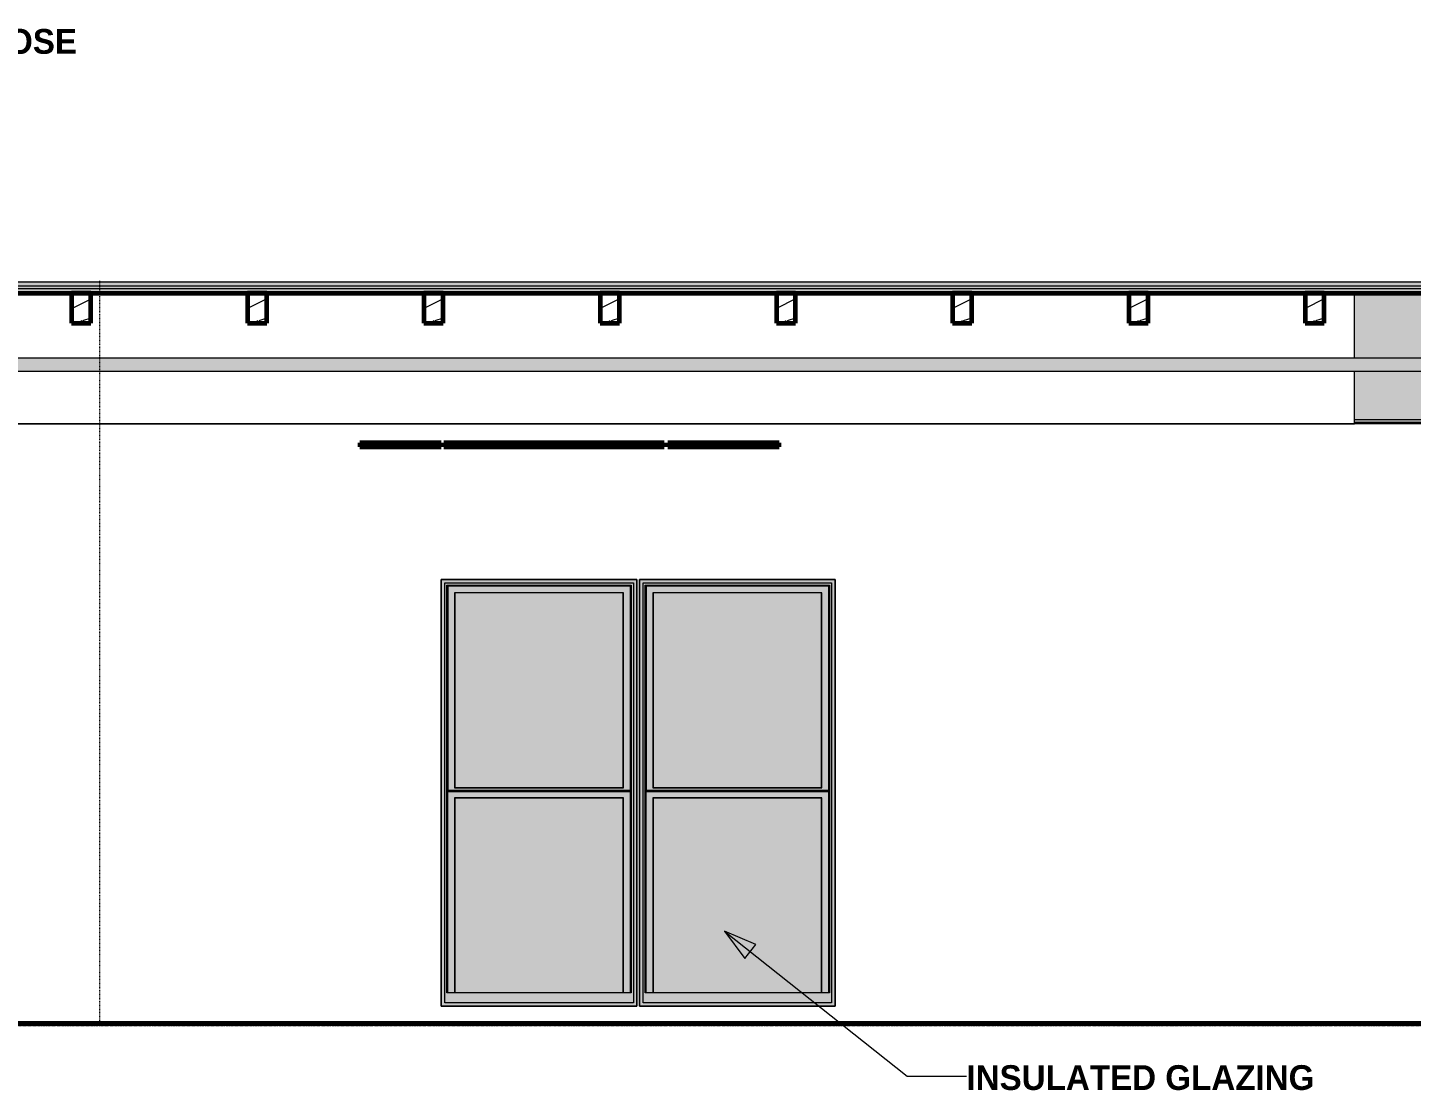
# Model space of a CAD drawing. Header units: inches. Extents: x -3510 to 2128, y -38 to 218.
# Drawn here: x 856.9 to 1108.1, y -11.8 to 181.2 of the extents above; entities that cross this region are included whole.
import ezdxf

# ---------------------------------------------------------------- set-up
doc = ezdxf.new("R2010")
doc.units = ezdxf.units.IN
doc.header["$MEASUREMENT"] = 0
doc.linetypes.add('Aligning Line 1_8_', pattern=[0.25, 0.125, -0.125])
doc.linetypes.add('Grid Line 1_2_', pattern=[0.875, 0.5, -0.125, 0.125, -0.125])
for name, color, linetype, lineweight in [('0-2', 7, 'Continuous', 18), ('0-3', 50, 'Continuous', 9), ('0-4', 10, 'Continuous', 5), ('A-CLNG', 13, 'Continuous', 18), ('A-CLNG-5', 13, 'Continuous', 60), ('A-FLOR-1', 31, 'Continuous', 5), ('A-FLOR-2', 8, 'Continuous', 5), ('A-FLOR-3', 7, 'Continuous', 18), ('A-FLOR-4', 250, 'Continuous', 60), ('A-FLOR-LEVL-1', 51, 'Grid Line 1_2_', 9), ('A-FLOR-MCUT-1', 7, 'Continuous', 18), ('A-FLOR-PATT-2', 253, 'Continuous', 9), ('A-FLOR-PATT-3', 50, 'Continuous', 9), ('A-GLAZ-1', 59, 'Continuous', 18), ('A-GLAZ-2', 254, 'Continuous', 18), ('A-GLAZ-3', 50, 'Continuous', 9), ('A-GLAZ-4', 7, 'Continuous', 18), ('A-WALL-2', 7, 'Continuous', 18), ('A-WALL-3', 90, 'Continuous', 18), ('G-ANNO-SYMB', 111, 'Aligning Line 1_8_', 9), ('G-ANNO-TEXT', 231, 'Continuous', 9), ('P-PIPE', 3, 'Continuous', 9), ('P-PIPE-1', 3, 'Continuous', 5), ('S-BEAM', 12, 'Continuous', 9), ('S-BEAM-1', 250, 'Continuous', 60)]:
    doc.layers.add(name, color=color, linetype=linetype, lineweight=lineweight)
doc.styles.add('Century Gothic_B', font='GOTHICB.TTF', dxfattribs={"height": 4.5})
pattern_1 = [(0, (0, 0), (7.68, 1.92), [0.634, -5.126, 0.634, -5.126, -30.72]), (0, (0, 0), (7.68, 1.92), [-11.52, 0.634, -10.886, 0.634, -5.126, -13.44]), (0, (0, 0), (7.68, 1.92), [-28.8, 0.634, -3.206, 0.634, -8.966]), (120, (2.88, 0.96), (-5.50276878, 5.6910751), [0.634, -5.126, 0.634, -5.126, -30.72]), (120, (2.88, 0.96), (-5.50276878, 5.6910751), [-11.52, 0.634, -10.886, 0.634, -5.126, -13.44]), (120, (2.88, 0.96), (-5.50276878, 5.6910751), [-28.8, 0.634, -3.206, 0.634, -8.966]), (240, (3.84, 4.8), (-2.17723122, -7.6110751), [0.634, -5.126, 0.634, -5.126, -30.72]), (240, (3.84, 4.8), (-2.17723122, -7.6110751), [-11.52, 0.634, -10.886, 0.634, -5.126, -13.44]), (240, (3.84, 4.8), (-2.17723122, -7.6110751), [-28.8, 0.634, -3.206, 0.634, -8.966])]
pattern_2 = [(0, (0, 0), (0, 2.399), []), (315, (0, 0), (2.3985062, 0), [3.393, -3.393]), (45, (0, 0), (2.3985062, 0), [3.393, -3.393])]
pattern_3 = [(216.87, (3.199, 7.997), (23.98977143, 15.99364286), [3.998, -35.986]), (206.565, (7.997, 5.598), (-7.9970807, -7.9966192), [8.941, -8.941]), (198.435, (7.997, 1.599), (-15.9938446, -7.99709826), [5.058, -20.23])]

# ---------------------------------------------------------------- blocks, each defined once
blk = doc.blocks.new('Basic Wall _ COMPOSITE SIDING_DECKING - COURTYARD - ___-3213068-INTERIOR ELEVATION - CORRIDOR _103_N_ _ LOBBY _106_ - SOUTH WALL')
at = {"layer": 'A-WALL-3'}
h = blk.add_hatch(color=256, dxfattribs=at)
h.paths.add_polyline_path([(-10841.52, 109.55), (-10822.74, 109.55), (-10822.74, 110), (-10842.51, 110), (-10842.51, 109.55)], flags=0)
h.paths.add_polyline_path([(-11275.83, 109.55), (-11256.26, 109.55), (-11256.26, 110), (-11276.04, 110), (-11276.04, 109.55)], flags=0)
h = blk.add_hatch(color=256, dxfattribs=at)
h.paths.add_polyline_path([(-10824.42, 109.25), (-10822.74, 109.25), (-10822.74, 109.55), (-10842.51, 109.55), (-10842.51, 109.25), (-10832.18, 109.25)], flags=0)
h.paths.add_polyline_path([(-11276.04, 109.25), (-11256.26, 109.26), (-11256.26, 109.55), (-11276.04, 109.55)], flags=0)
at = {"layer": 'A-WALL-2'}
for p, q in [((-11276.04, 109.55), (-11276.04, 110)), ((-11276.04, 109.25), (-11276.04, 109.55)), ((-11276.04, 109.55), (-11256.26, 109.55)), ((-10842.51, 109.55), (-10822.74, 109.55)), ((-10822.74, 110), (-10822.74, 109.55)), ((-10822.74, 109.55), (-10822.74, 109.25))]:
    blk.add_line(p, q, dxfattribs=at)
blk = doc.blocks.new('Window-Double_Hung-Marvin-Essential - ESDH3066 - 1st Floor-3357220-INTERIOR ELEVATION - CORRIDOR _103_N_ _ LOBBY _106_ - SOUTH WALL')
at = {"layer": 'A-GLAZ-1'}
h = blk.add_hatch(color=256, dxfattribs=at)
h.paths.add_polyline_path([(-10936.84, 3.5), (-10936.84, 81), (-10972.34, 81), (-10972.34, 3.5), (-10937.46, 3.5)], flags=0)
h.paths.add_polyline_path([(-10971.71, 4.12), (-10971.71, 80.37), (-10937.46, 80.37), (-10937.46, 4.12), (-10970.96, 4.12)], flags=0)
h = blk.add_hatch(color=256, dxfattribs=at)
h.paths.add_polyline_path([(-10971.71, 4.12), (-10937.46, 4.12), (-10937.46, 80.37), (-10971.71, 80.37), (-10971.71, 4.19)], flags=0)
h.paths.add_polyline_path([(-10970.96, 5.91), (-10971.31, 5.91), (-10971.31, 79.97), (-10937.87, 79.97), (-10937.87, 5.91), (-10970.82, 5.91)], flags=0)
for points in [[(-10971.25, 5.91), (-10971.15, 5.91), (-10971.15, 79.81), (-10938.03, 79.81), (-10938.03, 5.91), (-10937.93, 5.91), (-10937.93, 42.25), (-10937.87, 42.25), (-10937.87, 79.97), (-10971.31, 79.97), (-10971.31, 42.25), (-10971.25, 42.25), (-10971.25, 5.91)], [(-10969.87, 78.53), (-10939.31, 78.53), (-10939.25, 78.59), (-10969.93, 78.59)], [(-10969.93, 43.16), (-10969.87, 43.22), (-10969.87, 78.53), (-10969.93, 78.59), (-10969.93, 43.22)], [(-10939.25, 43.16), (-10939.25, 78.59), (-10939.31, 78.53), (-10939.31, 43.22)], [(-10939.25, 43.16), (-10939.31, 43.22), (-10969.87, 43.22), (-10969.93, 43.16), (-10939.31, 43.16)], [(-10939.25, 42.5), (-10938.03, 42.5), (-10938.03, 42.68), (-10971.15, 42.68), (-10971.15, 42.5), (-10939.31, 42.5)], [(-10961.58, 41.28), (-10939.31, 41.28), (-10939.25, 41.34), (-10969.93, 41.34), (-10969.87, 41.28)], [(-10969.93, 5.91), (-10969.87, 5.97), (-10969.87, 41.28), (-10969.93, 41.34), (-10969.93, 5.97)], [(-10939.25, 5.91), (-10939.25, 41.34), (-10939.31, 41.28), (-10939.31, 5.97)], [(-10939.25, 5.91), (-10939.31, 5.97), (-10969.87, 5.97), (-10969.93, 5.91), (-10939.31, 5.91)]]:
    blk.add_hatch(color=256, dxfattribs=at).paths.add_polyline_path(points, flags=0)
h = blk.add_hatch(color=256, dxfattribs=at)
h.paths.add_polyline_path([(-10970.96, 42.68), (-10938.03, 42.68), (-10938.03, 79.81), (-10971.15, 79.81), (-10971.15, 42.68), (-10971.13, 42.68)], flags=0)
h.paths.add_polyline_path([(-10939.25, 43.16), (-10969.93, 43.16), (-10969.93, 78.59), (-10939.25, 78.59), (-10939.25, 67.58)], flags=0)
h = blk.add_hatch(color=256, dxfattribs=at)
h.paths.add_polyline_path([(-10971.25, 5.91), (-10971.25, 42.25), (-10971.31, 42.25), (-10971.31, 5.91)], flags=0)
h.paths.add_polyline_path([(-10937.87, 5.91), (-10937.87, 42.25), (-10937.93, 42.25), (-10937.93, 5.91)], flags=0)
h = blk.add_hatch(color=256, dxfattribs=at)
h.paths.add_polyline_path([(-10970.96, 5.91), (-10938.03, 5.91), (-10938.03, 42.5), (-10971.15, 42.5), (-10971.15, 5.91), (-10971.11, 5.91)], flags=0)
h.paths.add_polyline_path([(-10939.25, 5.91), (-10969.93, 5.91), (-10969.93, 41.34), (-10939.25, 41.34), (-10939.25, 9.12)], flags=0)
at = {"layer": 'A-GLAZ-2'}
for points in [[(-10961.58, 43.22), (-10939.31, 43.22), (-10939.31, 78.53), (-10969.87, 78.53), (-10969.87, 43.22)], [(-10939.31, 5.97), (-10939.31, 41.28), (-10969.87, 41.28), (-10969.87, 5.97), (-10943.1, 5.97)]]:
    blk.add_hatch(color=256, dxfattribs=at).paths.add_polyline_path(points, flags=0)
at = {"layer": 'A-GLAZ-3'}
for p, q in [((-10936.84, 81), (-10972.34, 81)), ((-10972.34, 81), (-10972.34, 3.5)), ((-10936.84, 3.5), (-10936.84, 81)), ((-10971.71, 4.12), (-10971.71, 80.37)), ((-10971.71, 80.37), (-10937.46, 80.37)), ((-10971.31, 5.91), (-10971.31, 79.97)), ((-10971.31, 79.97), (-10937.87, 79.97)), ((-10971.15, 79.81), (-10938.03, 79.81)), ((-10971.15, 79.81), (-10971.15, 42.68)), ((-10969.93, 78.59), (-10969.87, 78.53)), ((-10969.93, 78.59), (-10969.93, 43.16)), ((-10939.25, 78.59), (-10969.93, 78.59)), ((-10939.31, 78.53), (-10969.87, 78.53)), ((-10969.87, 78.53), (-10969.87, 43.22)), ((-10939.31, 78.53), (-10939.25, 78.59)), ((-10939.31, 43.22), (-10939.31, 78.53)), ((-10939.25, 43.16), (-10939.25, 78.59)), ((-10938.03, 79.81), (-10938.03, 42.68)), ((-10937.87, 79.97), (-10937.87, 5.91)), ((-10937.46, 80.37), (-10937.46, 4.12)), ((-10969.87, 43.22), (-10969.93, 43.16)), ((-10969.93, 43.16), (-10939.25, 43.16)), ((-10969.87, 43.22), (-10939.31, 43.22)), ((-10939.31, 43.22), (-10939.25, 43.16)), ((-10971.15, 42.68), (-10971.15, 42.5)), ((-10938.03, 42.68), (-10971.15, 42.68)), ((-10971.15, 42.5), (-10938.03, 42.5)), ((-10971.15, 5.91), (-10971.15, 42.5)), ((-10969.93, 41.34), (-10969.87, 41.28)), ((-10939.25, 41.34), (-10969.93, 41.34)), ((-10969.93, 41.34), (-10969.93, 5.91)), ((-10939.31, 41.28), (-10969.87, 41.28)), ((-10969.87, 41.28), (-10969.87, 5.97)), ((-10939.31, 41.28), (-10939.25, 41.34)), ((-10939.31, 5.97), (-10939.31, 41.28)), ((-10939.25, 5.91), (-10939.25, 41.34)), ((-10938.03, 42.5), (-10938.03, 42.68)), ((-10938.03, 42.5), (-10938.03, 5.91)), ((-10937.87, 5.91), (-10971.31, 5.91)), ((-10969.87, 5.97), (-10969.93, 5.91)), ((-10969.87, 5.97), (-10939.31, 5.97)), ((-10939.31, 5.97), (-10939.25, 5.91)), ((-10972.34, 3.5), (-10936.84, 3.5)), ((-10937.46, 4.12), (-10971.71, 4.12))]:
    blk.add_line(p, q, dxfattribs=at)
at = {"layer": 'A-GLAZ-4'}
for p, q in [((-10971.25, 42.25), (-10971.31, 42.25)), ((-10971.25, 5.9), (-10971.25, 42.25)), ((-10937.87, 42.25), (-10937.93, 42.25)), ((-10937.93, 42.25), (-10937.93, 5.91))]:
    blk.add_line(p, q, dxfattribs=at)
blk = doc.blocks.new('Window-Double_Hung-Marvin-Essential - ESDH3066 - 1st Floor-3357221-INTERIOR ELEVATION - CORRIDOR _103_N_ _ LOBBY _106_ - SOUTH WALL')
at = {"layer": 'A-GLAZ-1'}
h = blk.add_hatch(color=256, dxfattribs=at)
h.paths.add_polyline_path([(-10972.84, 3.5), (-10972.84, 81), (-11008.34, 81), (-11008.34, 3.5), (-10973.46, 3.5)], flags=0)
h.paths.add_polyline_path([(-10981.79, 4.12), (-11007.71, 4.12), (-11007.71, 80.38), (-10973.46, 80.38), (-10973.46, 4.12), (-10980.07, 4.12)], flags=0)
h = blk.add_hatch(color=256, dxfattribs=at)
h.paths.add_polyline_path([(-10974.21, 4.12), (-10973.46, 4.12), (-10973.46, 80.38), (-11007.71, 80.38), (-11007.71, 4.12), (-10975.45, 4.12)], flags=0)
h.paths.add_polyline_path([(-10975.45, 5.91), (-11007.31, 5.91), (-11007.31, 79.97), (-10973.87, 79.97), (-10973.87, 5.91), (-10974.81, 5.91)], flags=0)
for points in [[(-11007.25, 5.91), (-11007.15, 5.91), (-11007.15, 79.81), (-10974.03, 79.81), (-10974.03, 5.91), (-10973.93, 5.91), (-10973.93, 42.25), (-10973.87, 42.25), (-10973.87, 79.97), (-11007.31, 79.97), (-11007.31, 42.25), (-11007.25, 42.25), (-11007.25, 5.91)], [(-10975.31, 78.53), (-10975.25, 78.59), (-11005.93, 78.59), (-11005.87, 78.53), (-10975.45, 78.53)], [(-11005.93, 43.16), (-11005.87, 43.22), (-11005.87, 78.53), (-11005.93, 78.59), (-11005.93, 43.22)], [(-10975.25, 43.16), (-10975.25, 78.59), (-10975.31, 78.53), (-10975.31, 43.22)], [(-10975.25, 43.16), (-10975.31, 43.22), (-11005.87, 43.22), (-11005.93, 43.16), (-10975.31, 43.16)], [(-10974.81, 42.5), (-10974.03, 42.5), (-10974.03, 42.68), (-11007.15, 42.68), (-11007.15, 42.5), (-10975.25, 42.5)], [(-10975.31, 41.28), (-10975.25, 41.34), (-11005.93, 41.34), (-11005.87, 41.28), (-10975.31, 41.28)], [(-11005.93, 5.91), (-11005.87, 5.97), (-11005.87, 41.28), (-11005.93, 41.34), (-11005.93, 5.97)], [(-10975.25, 5.91), (-10975.25, 41.34), (-10975.31, 41.28), (-10975.31, 5.97)], [(-11005.87, 5.91), (-10975.25, 5.91), (-10975.31, 5.97), (-11005.87, 5.97), (-11005.93, 5.91)]]:
    blk.add_hatch(color=256, dxfattribs=at).paths.add_polyline_path(points, flags=0)
h = blk.add_hatch(color=256, dxfattribs=at)
h.paths.add_polyline_path([(-11006.41, 42.68), (-10974.03, 42.68), (-10974.03, 79.81), (-11007.15, 79.81), (-11007.15, 42.68), (-11006.96, 42.68)], flags=0)
h.paths.add_polyline_path([(-10975.25, 43.16), (-11005.93, 43.16), (-11005.93, 78.59), (-10975.25, 78.59), (-10975.25, 46.45)], flags=0)
h = blk.add_hatch(color=256, dxfattribs=at)
h.paths.add_polyline_path([(-10973.93, 5.91), (-10973.87, 5.91), (-10973.87, 42.25), (-10973.93, 42.25), (-10973.93, 5.91)], flags=0)
h.paths.add_polyline_path([(-11007.31, 5.91), (-11007.25, 5.91), (-11007.25, 42.25), (-11007.31, 42.25), (-11007.31, 5.91)], flags=0)
h = blk.add_hatch(color=256, dxfattribs=at)
h.paths.add_polyline_path([(-10975.45, 5.91), (-10974.03, 5.91), (-10974.03, 42.5), (-11007.15, 42.5), (-11007.15, 5.91), (-10980.07, 5.91)], flags=0)
h.paths.add_polyline_path([(-10975.25, 5.91), (-11005.93, 5.91), (-11005.93, 41.34), (-10975.25, 41.34), (-10975.25, 8.42)], flags=0)
at = {"layer": 'A-GLAZ-2'}
for points in [[(-10980.07, 43.22), (-10975.31, 43.22), (-10975.31, 78.53), (-11005.87, 78.53), (-11005.87, 43.22)], [(-10975.31, 5.97), (-10975.31, 41.28), (-11005.87, 41.28), (-11005.87, 5.97), (-10975.45, 5.97)]]:
    blk.add_hatch(color=256, dxfattribs=at).paths.add_polyline_path(points, flags=0)
at = {"layer": 'A-GLAZ-3'}
for p, q in [((-10972.84, 81), (-11008.34, 81)), ((-11008.34, 81), (-11008.34, 3.5)), ((-10972.84, 3.5), (-10972.84, 81)), ((-11007.71, 4.12), (-11007.71, 80.38)), ((-11007.71, 80.38), (-10973.46, 80.38)), ((-11007.31, 5.91), (-11007.31, 79.97)), ((-11007.31, 79.97), (-10973.87, 79.97)), ((-11007.15, 79.81), (-10974.03, 79.81)), ((-11007.15, 79.81), (-11007.15, 42.68)), ((-11005.93, 78.59), (-11005.87, 78.53)), ((-11005.93, 78.59), (-11005.93, 43.16)), ((-10975.25, 78.59), (-11005.93, 78.59)), ((-10975.31, 78.53), (-11005.87, 78.53)), ((-11005.87, 78.53), (-11005.87, 43.22)), ((-10975.31, 78.53), (-10975.25, 78.59)), ((-10975.31, 43.22), (-10975.31, 78.53)), ((-10975.25, 43.16), (-10975.25, 78.59)), ((-10974.03, 79.81), (-10974.03, 42.68)), ((-10973.87, 79.97), (-10973.87, 5.91)), ((-10973.46, 80.38), (-10973.46, 4.12)), ((-11005.87, 43.22), (-11005.93, 43.16)), ((-11005.93, 43.16), (-10975.25, 43.16)), ((-11005.87, 43.22), (-10975.31, 43.22)), ((-10975.31, 43.22), (-10975.25, 43.16)), ((-11007.15, 42.68), (-11007.15, 42.5)), ((-10974.03, 42.68), (-11007.15, 42.68)), ((-11007.15, 42.5), (-10974.03, 42.5)), ((-11007.15, 5.91), (-11007.15, 42.5)), ((-11005.93, 41.34), (-11005.87, 41.28)), ((-10975.25, 41.34), (-11005.93, 41.34)), ((-11005.93, 41.34), (-11005.93, 5.91)), ((-10975.31, 41.28), (-11005.87, 41.28)), ((-11005.87, 41.28), (-11005.87, 5.97)), ((-10975.31, 41.28), (-10975.25, 41.34)), ((-10975.31, 5.97), (-10975.31, 41.28)), ((-10975.25, 5.91), (-10975.25, 41.34)), ((-10974.03, 42.5), (-10974.03, 42.68)), ((-10974.03, 42.5), (-10974.03, 5.91)), ((-10973.87, 5.91), (-11007.31, 5.91)), ((-11005.87, 5.97), (-11005.93, 5.91)), ((-11005.87, 5.97), (-10975.31, 5.97)), ((-10975.31, 5.97), (-10975.25, 5.91)), ((-11008.34, 3.5), (-10972.84, 3.5)), ((-10973.46, 4.12), (-11007.71, 4.12))]:
    blk.add_line(p, q, dxfattribs=at)
at = {"layer": 'A-GLAZ-4'}
for p, q in [((-11007.25, 42.25), (-11007.31, 42.25)), ((-11007.25, 5.9), (-11007.25, 42.25)), ((-10973.87, 42.25), (-10973.93, 42.25)), ((-10973.93, 42.25), (-10973.93, 5.91))]:
    blk.add_line(p, q, dxfattribs=at)
blk = doc.blocks.new('CTR - 1st Phase - Shell_rvt-4-INTERIOR ELEVATION - CORRIDOR _103_N_ _ LOBBY _106_ - SOUTH WALL')
at = {"layer": 'A-FLOR-1'}
h = blk.add_hatch(color=256, dxfattribs=at)
h.paths.add_polyline_path([(-10842.51, 110), (-10814.49, 110), (-10814.49, 111.25), (-10450.91, 111.25), (-10450.91, 110), (-10450.69, 110), (-10450.69, 118.81), (-10842.51, 118.81), (-10842.51, 111.95)], flags=0)
h.paths.add_polyline_path([(-10536.41, 121.19), (-10450.69, 121.19), (-10450.69, 127.5), (-10454.54, 127.5), (-10454.54, 133), (-10464, 133), (-10464, 127.5), (-10467.5, 127.5), (-10467.5, 133), (-10496, 133), (-10496, 127.5), (-10499.5, 127.5), (-10499.5, 133), (-10528, 133), (-10528, 127.5), (-10531.5, 127.5), (-10531.5, 133), (-10560, 133), (-10560, 127.5), (-10563.5, 127.5), (-10563.5, 133), (-10592, 133), (-10592, 127.5), (-10595.5, 127.5), (-10595.5, 133), (-10624, 133), (-10624, 127.5), (-10627.5, 127.5), (-10627.5, 133), (-10656, 133), (-10656, 127.5), (-10659.5, 127.5), (-10659.5, 133), (-10688, 133), (-10688, 127.5), (-10691.5, 127.5), (-10691.5, 133), (-10720, 133), (-10720, 127.5), (-10723.5, 127.5), (-10723.5, 133), (-10752, 133), (-10752, 127.5), (-10755.5, 127.5), (-10755.5, 133), (-10784, 133), (-10784, 127.5), (-10787.5, 127.5), (-10787.5, 133), (-10816, 133), (-10816, 127.5), (-10819.5, 127.5), (-10819.5, 133), (-10842.51, 133), (-10842.51, 121.19), (-10554.9, 121.19)], flags=0)
at = {"layer": 'A-FLOR-2'}
blk.add_hatch(color=256, dxfattribs=at).paths.add_polyline_path([(-10832.18, 133.75), (-10351.56, 133.75), (-10351.56, 134.25), (-11534.63, 134.25), (-11534.63, 133.75), (-10841.43, 133.75)], flags=0)
at = {"layer": 'A-FLOR-PATT-2'}
h = blk.add_hatch(dxfattribs=at)
h.set_pattern_fill('FP_25', color=256, style=0, pattern_type=2)
h.set_pattern_definition(pattern_1)
h.paths.add_polyline_path([(-11534.63, 134.25), (-10351.56, 134.25), (-10351.56, 135), (-11534.63, 135)], flags=0)
h = blk.add_hatch(dxfattribs=at)
h.set_pattern_fill('FP_25', color=256, style=0, pattern_type=2)
h.set_pattern_definition(pattern_1)
h.paths.add_polyline_path([(-10970.82, -0.03), (-10351.56, -0.03), (-10351.56, 0), (-11534.63, 0), (-11534.63, -0.03), (-10975.45, -0.03)], flags=0)
at = {"layer": 'A-FLOR-PATT-3'}
h = blk.add_hatch(dxfattribs=at)
h.set_pattern_fill('FP_27', color=256, style=0, pattern_type=2)
h.set_pattern_definition(pattern_2)
h.paths.add_polyline_path([(-10370.05, 135), (-10351.56, 135), (-10351.56, 135.19), (-11534.63, 135.19), (-11534.63, 135), (-10380.66, 135)], flags=0)
h = blk.add_hatch(dxfattribs=at)
h.set_pattern_fill('FP_27', color=256, style=0, pattern_type=2)
h.set_pattern_definition(pattern_2)
h.paths.add_polyline_path([(-10832.18, 133), (-10351.56, 133), (-10351.56, 133.75), (-11534.63, 133.75), (-11534.63, 133), (-10841.43, 133)], flags=0)
h = blk.add_hatch(dxfattribs=at)
h.set_pattern_fill('FP_26', color=256, style=0, pattern_type=2)
h.set_pattern_definition([(135, (0, 0), (-2.12132034, -2.12132034), [])])
h.paths.add_polyline_path([(-10380.66, 0), (-10351.56, 0), (-10351.56, 0.37), (-11534.63, 0.37), (-11534.63, 0), (-10381.29, 0)], flags=0)
at = {"layer": 'A-FLOR-3'}
blk.add_line((-10814.49, 110), (-10842.51, 110), dxfattribs=at)
at = {"layer": 'A-FLOR-4'}
for p, q in [((-11534.63, 133), (-10351.56, 133)), ((-10351.56, 0.37), (-11534.63, 0.37))]:
    blk.add_line(p, q, dxfattribs=at)
at = {"layer": 'A-FLOR-MCUT-1'}
for p, q in [((-10351.56, 135), (-11534.63, 135)), ((-10351.56, 134.25), (-11534.63, 134.25)), ((-10351.56, 133.75), (-11534.63, 133.75)), ((-10351.56, 0), (-11534.63, 0))]:
    blk.add_line(p, q, dxfattribs=at)
at = {"layer": 'A-WALL-2'}
for p, q in [((-10842.51, 121.19), (-10842.51, 133)), ((-10842.51, 109.25), (-10842.51, 118.81)), ((-11107.18, 109.25), (-10842.51, 109.25)), ((-10842.51, 109.25), (-11107.18, 109.25)), ((-10813.86, 109.25), (-10842.51, 109.25)), ((-11008.34, 3.5), (-11008.34, 81)), ((-11008.34, 81), (-10972.84, 81)), ((-10972.84, 81), (-10972.84, 3.5)), ((-10972.34, 3.5), (-10972.34, 81)), ((-10972.34, 81), (-10936.84, 81)), ((-10936.84, 81), (-10936.84, 3.5)), ((-10972.84, 3.5), (-11008.34, 3.5)), ((-10936.84, 3.5), (-10972.34, 3.5))]:
    blk.add_line(p, q, dxfattribs=at)
at = {"layer": '0-2'}
for name in ['Basic Wall _ COMPOSITE SIDING_DECKING - COURTYARD - ___-3213068-INTERIOR ELEVATION - CORRIDOR _103_N_ _ LOBBY _106_ - SOUTH WALL', 'Window-Double_Hung-Marvin-Essential - ESDH3066 - 1st Floor-3357221-INTERIOR ELEVATION - CORRIDOR _103_N_ _ LOBBY _106_ - SOUTH WALL', 'Window-Double_Hung-Marvin-Essential - ESDH3066 - 1st Floor-3357220-INTERIOR ELEVATION - CORRIDOR _103_N_ _ LOBBY _106_ - SOUTH WALL']:
    blk.add_blockref(name, (0, 0), dxfattribs=at)
blk = doc.blocks.new('LVL-Laminated Veneer Lumber - 4X6 S_ PINE - NO_ 1-V86-INTERIOR ELEVATION - CORRIDOR _103_N_ _ LOBBY _106_ - SOUTH WALL')
at = {"layer": 'S-BEAM'}
h = blk.add_hatch(dxfattribs=at)
h.set_pattern_fill('FP_14', color=256, style=0, pattern_type=2)
h.set_pattern_definition(pattern_3)
h.paths.add_polyline_path([(-11075.5, 127.5), (-11072, 127.5), (-11072, 133), (-11075.5, 133)], flags=0)
at = {"layer": 'S-BEAM-1'}
for p, q in [((-11072, 133), (-11075.5, 133)), ((-11075.5, 133), (-11075.5, 127.5)), ((-11072, 127.5), (-11072, 133)), ((-11075.5, 127.5), (-11072, 127.5))]:
    blk.add_line(p, q, dxfattribs=at)
blk = doc.blocks.new('LVL-Laminated Veneer Lumber - 4X6 S_ PINE - NO_ 1-V87-INTERIOR ELEVATION - CORRIDOR _103_N_ _ LOBBY _106_ - SOUTH WALL')
at = {"layer": 'S-BEAM'}
h = blk.add_hatch(dxfattribs=at)
h.set_pattern_fill('FP_14', color=256, style=0, pattern_type=2)
h.set_pattern_definition(pattern_3)
h.paths.add_polyline_path([(-11043.5, 127.5), (-11040, 127.5), (-11040, 133), (-11043.5, 133)], flags=0)
at = {"layer": 'S-BEAM-1'}
for p, q in [((-11040, 133), (-11043.5, 133)), ((-11043.5, 133), (-11043.5, 127.5)), ((-11040, 127.5), (-11040, 133)), ((-11043.5, 127.5), (-11040, 127.5))]:
    blk.add_line(p, q, dxfattribs=at)
blk = doc.blocks.new('LVL-Laminated Veneer Lumber - 4X6 S_ PINE - NO_ 1-1619287-INTERIOR ELEVATION - CORRIDOR _103_N_ _ LOBBY _106_ - SOUTH WALL')
at = {"layer": 'S-BEAM'}
h = blk.add_hatch(dxfattribs=at)
h.set_pattern_fill('FP_14', color=256, style=0, pattern_type=2)
h.set_pattern_definition(pattern_3)
h.paths.add_polyline_path([(-11011.5, 127.5), (-11008, 127.5), (-11008, 133), (-11011.5, 133)], flags=0)
at = {"layer": 'S-BEAM-1'}
for p, q in [((-11008, 133), (-11011.5, 133)), ((-11011.5, 133), (-11011.5, 127.5)), ((-11008, 127.5), (-11008, 133)), ((-11011.5, 127.5), (-11008, 127.5))]:
    blk.add_line(p, q, dxfattribs=at)
blk = doc.blocks.new('LVL-Laminated Veneer Lumber - 4X6 S_ PINE - NO_ 1-V88-INTERIOR ELEVATION - CORRIDOR _103_N_ _ LOBBY _106_ - SOUTH WALL')
at = {"layer": 'S-BEAM'}
h = blk.add_hatch(dxfattribs=at)
h.set_pattern_fill('FP_14', color=256, style=0, pattern_type=2)
h.set_pattern_definition(pattern_3)
h.paths.add_polyline_path([(-10979.5, 127.5), (-10976, 127.5), (-10976, 133), (-10979.5, 133)], flags=0)
at = {"layer": 'S-BEAM-1'}
for p, q in [((-10976, 133), (-10979.5, 133)), ((-10979.5, 133), (-10979.5, 127.5)), ((-10976, 127.5), (-10976, 133)), ((-10979.5, 127.5), (-10976, 127.5))]:
    blk.add_line(p, q, dxfattribs=at)
blk = doc.blocks.new('LVL-Laminated Veneer Lumber - 4X6 S_ PINE - NO_ 1-V89-INTERIOR ELEVATION - CORRIDOR _103_N_ _ LOBBY _106_ - SOUTH WALL')
at = {"layer": 'S-BEAM'}
h = blk.add_hatch(dxfattribs=at)
h.set_pattern_fill('FP_14', color=256, style=0, pattern_type=2)
h.set_pattern_definition(pattern_3)
h.paths.add_polyline_path([(-10947.5, 127.5), (-10944, 127.5), (-10944, 133), (-10947.5, 133)], flags=0)
at = {"layer": 'S-BEAM-1'}
for p, q in [((-10944, 133), (-10947.5, 133)), ((-10947.5, 133), (-10947.5, 127.5)), ((-10944, 127.5), (-10944, 133)), ((-10947.5, 127.5), (-10944, 127.5))]:
    blk.add_line(p, q, dxfattribs=at)
blk = doc.blocks.new('LVL-Laminated Veneer Lumber - 4X6 S_ PINE - NO_ 1-V90-INTERIOR ELEVATION - CORRIDOR _103_N_ _ LOBBY _106_ - SOUTH WALL')
at = {"layer": 'S-BEAM'}
h = blk.add_hatch(dxfattribs=at)
h.set_pattern_fill('FP_14', color=256, style=0, pattern_type=2)
h.set_pattern_definition(pattern_3)
h.paths.add_polyline_path([(-10912, 127.5), (-10912, 133), (-10915.5, 133), (-10915.5, 127.5)], flags=0)
at = {"layer": 'S-BEAM-1'}
for p, q in [((-10912, 133), (-10915.5, 133)), ((-10915.5, 133), (-10915.5, 127.5)), ((-10912, 127.5), (-10912, 133)), ((-10915.5, 127.5), (-10912, 127.5))]:
    blk.add_line(p, q, dxfattribs=at)
blk = doc.blocks.new('LVL-Laminated Veneer Lumber - 4X6 S_ PINE - NO_ 1-V91-INTERIOR ELEVATION - CORRIDOR _103_N_ _ LOBBY _106_ - SOUTH WALL')
at = {"layer": 'S-BEAM'}
h = blk.add_hatch(dxfattribs=at)
h.set_pattern_fill('FP_14', color=256, style=0, pattern_type=2)
h.set_pattern_definition(pattern_3)
h.paths.add_polyline_path([(-10883.5, 127.5), (-10880, 127.5), (-10880, 133), (-10883.5, 133), (-10883.5, 129.32)], flags=0)
at = {"layer": 'S-BEAM-1'}
for p, q in [((-10880, 133), (-10883.5, 133)), ((-10883.5, 133), (-10883.5, 127.5)), ((-10880, 127.5), (-10880, 133)), ((-10883.5, 127.5), (-10880, 127.5))]:
    blk.add_line(p, q, dxfattribs=at)
blk = doc.blocks.new('LVL-Laminated Veneer Lumber - 4X6 S_ PINE - NO_ 1-V92-INTERIOR ELEVATION - CORRIDOR _103_N_ _ LOBBY _106_ - SOUTH WALL')
at = {"layer": 'S-BEAM'}
h = blk.add_hatch(dxfattribs=at)
h.set_pattern_fill('FP_14', color=256, style=0, pattern_type=2)
h.set_pattern_definition(pattern_3)
h.paths.add_polyline_path([(-10851.5, 127.5), (-10848, 127.5), (-10848, 133), (-10851.5, 133), (-10851.5, 132.19)], flags=0)
at = {"layer": 'S-BEAM-1'}
for p, q in [((-10848, 133), (-10851.5, 133)), ((-10851.5, 133), (-10851.5, 127.5)), ((-10848, 127.5), (-10848, 133)), ((-10851.5, 127.5), (-10848, 127.5))]:
    blk.add_line(p, q, dxfattribs=at)
blk = doc.blocks.new('CTR - 1st Phase - Structure_rvt-4-INTERIOR ELEVATION - CORRIDOR _103_N_ _ LOBBY _106_ - SOUTH WALL')
at = {"layer": '0-3'}
for name in ['LVL-Laminated Veneer Lumber - 4X6 S_ PINE - NO_ 1-V86-INTERIOR ELEVATION - CORRIDOR _103_N_ _ LOBBY _106_ - SOUTH WALL', 'LVL-Laminated Veneer Lumber - 4X6 S_ PINE - NO_ 1-V87-INTERIOR ELEVATION - CORRIDOR _103_N_ _ LOBBY _106_ - SOUTH WALL', 'LVL-Laminated Veneer Lumber - 4X6 S_ PINE - NO_ 1-1619287-INTERIOR ELEVATION - CORRIDOR _103_N_ _ LOBBY _106_ - SOUTH WALL', 'LVL-Laminated Veneer Lumber - 4X6 S_ PINE - NO_ 1-V88-INTERIOR ELEVATION - CORRIDOR _103_N_ _ LOBBY _106_ - SOUTH WALL', 'LVL-Laminated Veneer Lumber - 4X6 S_ PINE - NO_ 1-V89-INTERIOR ELEVATION - CORRIDOR _103_N_ _ LOBBY _106_ - SOUTH WALL', 'LVL-Laminated Veneer Lumber - 4X6 S_ PINE - NO_ 1-V90-INTERIOR ELEVATION - CORRIDOR _103_N_ _ LOBBY _106_ - SOUTH WALL', 'LVL-Laminated Veneer Lumber - 4X6 S_ PINE - NO_ 1-V91-INTERIOR ELEVATION - CORRIDOR _103_N_ _ LOBBY _106_ - SOUTH WALL', 'LVL-Laminated Veneer Lumber - 4X6 S_ PINE - NO_ 1-V92-INTERIOR ELEVATION - CORRIDOR _103_N_ _ LOBBY _106_ - SOUTH WALL']:
    blk.add_blockref(name, (0, 0), dxfattribs=at)

msp = doc.modelspace()

# ---------------------------------------------------------------- hatches: boundary and pattern name
at = {"layer": 'A-CLNG'}
h = msp.add_hatch(color=256, dxfattribs=at)
h.paths.add_polyline_path([(917.22, 105.07), (931.97, 105.07), (931.97, 105.82), (917.22, 105.82)], flags=0)
h.paths.add_polyline_path([(972.47, 105.07), (972.47, 105.82), (932.47, 105.82), (932.47, 105.07), (960.25, 105.07)], flags=0)
h.paths.add_polyline_path([(993.35, 105.07), (993.35, 105.82), (973.13, 105.82), (973.13, 105.07)], flags=0)
at = {"layer": 'G-ANNO-TEXT'}
msp.add_hatch(color=256, dxfattribs=at).paths.add_polyline_path([(983.4, 17.15), (987.1, 12.16), (989.1, 14.68)], flags=0)
at = {"layer": 'P-PIPE-1'}
for points in [[(1468.6, 120), (1535.73, 120), (1535.73, 121.19), (818.38, 121.17), (818.38, 120), (1459.36, 120)], [(1247.41, 118.81), (1535.73, 118.81), (1535.73, 120), (818.38, 120), (818.38, 118.81), (1237.53, 118.81)]]:
    msp.add_hatch(color=256, dxfattribs=at).paths.add_polyline_path(points, flags=0)

# ---------------------------------------------------------------- linework, layer by layer
at = {"layer": 'A-CLNG-5'}
for p, q in [((931.97, 105.82), (917.22, 105.82)), ((917.22, 105.82), (917.22, 105.07)), ((931.97, 105.07), (931.97, 105.82)), ((972.47, 105.82), (932.47, 105.82)), ((932.47, 105.82), (932.47, 105.07)), ((972.47, 105.07), (972.47, 105.82)), ((993.35, 105.82), (973.13, 105.82)), ((973.13, 105.82), (973.13, 105.07)), ((993.35, 105.07), (993.35, 105.82)), ((917.22, 105.07), (931.97, 105.07)), ((932.47, 105.07), (972.47, 105.07)), ((973.13, 105.07), (993.35, 105.07))]:
    msp.add_line(p, q, dxfattribs=at)
at = {"layer": 'A-FLOR-LEVL-1'}
msp.add_line((357.33, 0), (1637.1, 0), dxfattribs=at)
at = {"layer": 'G-ANNO-SYMB'}
msp.add_line((869.94, 135.19), (869.94, -0.03), dxfattribs=at)
at = {"layer": 'G-ANNO-TEXT'}
for p, q in [((983.4, 17.15), (987.1, 12.16)), ((989.1, 14.68), (983.4, 17.15)), ((983.4, 17.15), (1016.6, -9.21)), ((987.1, 12.16), (989.1, 14.68)), ((1016.6, -9.21), (1027.34, -9.21))]:
    msp.add_line(p, q, dxfattribs=at)
at = {"layer": 'P-PIPE'}
for p, q in [((1535.73, 121.19), (818.38, 121.19)), ((818.38, 118.81), (1535.73, 118.81))]:
    msp.add_line(p, q, dxfattribs=at)

# ---------------------------------------------------------------- block references
at = {"layer": '0-4'}
for name in ['CTR - 1st Phase - Shell_rvt-4-INTERIOR ELEVATION - CORRIDOR _103_N_ _ LOBBY _106_ - SOUTH WALL', 'CTR - 1st Phase - Structure_rvt-4-INTERIOR ELEVATION - CORRIDOR _103_N_ _ LOBBY _106_ - SOUTH WALL']:
    msp.add_blockref(name, (11940.32, 0), dxfattribs=at)

# ---------------------------------------------------------------- texts
at = {"layer": 'G-ANNO-TEXT', "char_height": 4.5, "attachment_point": 1, "style": 'Century Gothic_B'}
for s, insert, width in [('STRUCTURAL STEEL - (ENCLOSE', (767.22, 180.94), 109.8375), ('INSULATED GLAZING', (1027.34, -7.21), 74.841)]:
    msp.add_mtext(s, dxfattribs=dict(at, insert=insert, width=width))

doc.saveas('drawing.dxf')
